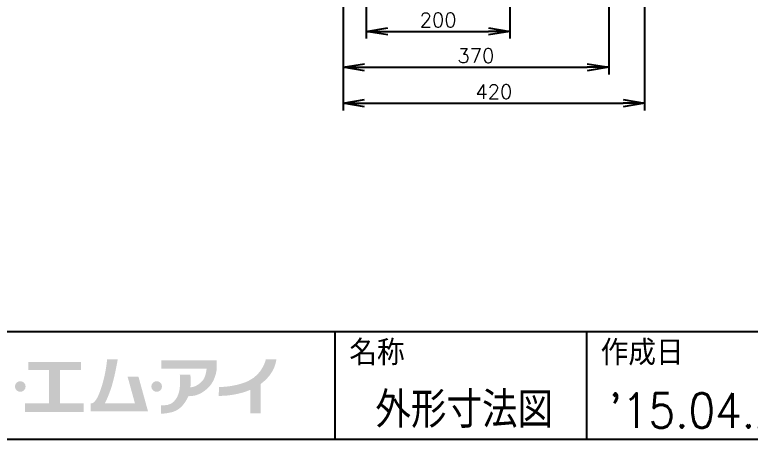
# Model space of a CAD drawing. Extents: x 230 to 4050, y 0 to 2754.
# Drawn here: x 984 to 2008, y 0 to 591 of the extents above; entities that cross this region are included whole.
import ezdxf
from ezdxf.enums import TextEntityAlignment as Align

# ---------------------------------------------------------------- set-up
doc = ezdxf.new("R2010")
doc.units = 0
doc.header["$LTSCALE"] = 2
doc.layers.get('0').update_dxf_attribs({"linetype": 'CONTINUOUS'})
doc.layers.get('DEFPOINTS').update_dxf_attribs({"linetype": 'CONTINUOUS'})
doc.layers.add('SUNPOU', color=7, linetype='CONTINUOUS')
doc.layers.add('WAKU', color=7, linetype='CONTINUOUS')
doc.styles.get("Standard").update_dxf_attribs({"font": 'romans.shx', "bigfont": 'extfont.shx'})
doc.dimstyles.get("Standard").update_dxf_attribs({"dimscale": 10, "dimtxt": 2, "dimasz": 3, "dimexe": 1, "dimexo": 1, "dimgap": 0.6, "dimtad": 3, "dimdec": 0, "dimzin": 0, "dimdsep": 46, "dimtxsty": 'STANDARD', "dimblk1": 'OPEN', "dimblk2": 'OPEN', "dimsah": 1, "dimcen": 1.5, "dimadec": 0, "dimazin": 0, "dimtfac": 1, "dimtdec": 0, "dimtmove": 0, "dimatfit": 0, "dimldrblk": 'DOTSMALL', "dimfxl": 1, "dimtvp": 1, "dimtolj": 1, "dimtzin": 0, "dimarcsym": 0})

# ---------------------------------------------------------------- blocks, each defined once
blk = doc.blocks.new('_OPEN')
at = {"color": 0, "linetype": 'ByBlock'}
for p, q in [((-1, 0.167), (0, 0)), ((0, 0), (-1, -0.167)), ((0, 0), (-1, 0))]:
    blk.add_line(p, q, dxfattribs=at)
blk = doc.blocks.new('*D9')
at = {"layer": 'DEFPOINTS', "color": 0}
for p in [(1861.1, 1598.1), (1441.3, 1014.2), (1861.1, 468)]:
    blk.add_point(p, dxfattribs=at)
at = {"layer": 'SUNPOU', "color": 0, "linetype": 'ByBlock', "lineweight": -2}
for p, q in [((1861.1, 1588.1), (1861.1, 458)), ((1441.3, 1004.2), (1441.3, 458)), ((1471.3, 468), (1831.1, 468))]:
    blk.add_line(p, q, dxfattribs=at)
at = {"layer": 'SUNPOU', "color": 0, "lineweight": -2, "xscale": 30, "yscale": 30, "zscale": 30, "rotation": 180}
blk.add_blockref('_OPEN', (1441.3, 468), dxfattribs=at)
at = {"layer": 'SUNPOU', "color": 0, "lineweight": -2, "xscale": 30, "yscale": 30, "zscale": 30}
blk.add_blockref('_OPEN', (1861.1, 468), dxfattribs=at)
at = {"layer": 'SUNPOU', "color": 0, "insert": (1651.2, 484), "char_height": 20, "attachment_point": 5}
blk.add_mtext('\\A1;420', dxfattribs=at)
blk = doc.blocks.new('_DotSmall')
at = {"color": 0, "linetype": 'ByBlock', "const_width": 0.5}
blk.add_lwpolyline([(-0.0625, 0, 1), (0.0625, 0, 1)], format="xyb", close=True, dxfattribs=at)
blk = doc.blocks.new('*D16')
at = {"layer": 'DEFPOINTS', "color": 0}
for p in [(1473.6, 798.7), (1673.6, 798.7), (1673.6, 568)]:
    blk.add_point(p, dxfattribs=at)
at = {"layer": 'SUNPOU', "color": 0, "linetype": 'ByBlock', "lineweight": -2}
for p, q in [((1473.6, 788.7), (1473.6, 558)), ((1673.6, 788.7), (1673.6, 558)), ((1503.6, 568), (1643.6, 568))]:
    blk.add_line(p, q, dxfattribs=at)
at = {"layer": 'SUNPOU', "color": 0, "lineweight": -2, "xscale": 30, "yscale": 30, "zscale": 30, "rotation": 180}
blk.add_blockref('_OPEN', (1473.6, 568), dxfattribs=at)
at = {"layer": 'SUNPOU', "color": 0, "lineweight": -2, "xscale": 30, "yscale": 30, "zscale": 30}
blk.add_blockref('_OPEN', (1673.6, 568), dxfattribs=at)
at = {"layer": 'SUNPOU', "color": 0, "insert": (1573.6, 584), "char_height": 20, "attachment_point": 5}
blk.add_mtext('\\A1;200', dxfattribs=at)
blk = doc.blocks.new('*D21')
at = {"layer": 'DEFPOINTS', "color": 0}
for p in [(1811.3, 1075.4), (1441.3, 1014.2), (1811.3, 518)]:
    blk.add_point(p, dxfattribs=at)
at = {"layer": 'SUNPOU', "color": 0, "linetype": 'ByBlock', "lineweight": -2}
for p, q in [((1811.3, 1065.4), (1811.3, 508)), ((1441.3, 1004.2), (1441.3, 508)), ((1471.3, 518), (1781.3, 518))]:
    blk.add_line(p, q, dxfattribs=at)
at = {"layer": 'SUNPOU', "color": 0, "lineweight": -2, "xscale": 30, "yscale": 30, "zscale": 30, "rotation": 180}
blk.add_blockref('_OPEN', (1441.3, 518), dxfattribs=at)
at = {"layer": 'SUNPOU', "color": 0, "lineweight": -2, "xscale": 30, "yscale": 30, "zscale": 30}
blk.add_blockref('_OPEN', (1811.3, 518), dxfattribs=at)
at = {"layer": 'SUNPOU', "color": 0, "insert": (1626.3, 534), "char_height": 20, "attachment_point": 5}
blk.add_mtext('\\A1;370', dxfattribs=at)

msp = doc.modelspace()

# ---------------------------------------------------------------- hatches: boundary and pattern name
at = {"layer": 'WAKU'}
msp.add_hatch(color=1, dxfattribs=at).paths.add_polyline_path([(1047, 50), (1047, 96.3), (1076.5, 96.3), (1076.5, 107.8), (1003, 107.8), (1003, 96.3), (1031.8, 96.3), (1031.8, 50), (998.7, 50), (998.7, 38.1), (1080, 38.1), (1080, 50)])
h = msp.add_hatch(color=1, dxfattribs=at)
edge = h.paths.add_edge_path()
edge.add_spline(control_points=[(1156.4, 87.3), (1156.4, 87.3), (1141.3, 87.3), (1141.3, 87.3), (1141.3, 87.3), (1151.5, 50.2), (1151.5, 50.2), (1151.5, 50.2), (1109.8, 50.2), (1109.8, 50.2), (1111, 52.5), (1113.6, 58.1), (1117.2, 67.7), (1122.9, 83.4), (1127.6, 111.2), (1127.6, 111.2), (1127.6, 111.2), (1112.7, 111.2), (1112.7, 111.2), (1112.7, 111.2), (1111.7, 92.5), (1104.2, 70.2), (1099.1, 54.9), (1094.6, 51.1), (1092.2, 50.2), (1092.2, 50.2), (1089.9, 50.2), (1089.9, 50.2), (1089.9, 50.2), (1089.9, 38.7), (1089.9, 38.7), (1089.9, 38.7), (1154.7, 38.7), (1154.7, 38.7), (1154.7, 38.7), (1164.6, 38.7), (1164.6, 38.7), (1164.6, 38.7), (1169.8, 38.7), (1169.8, 38.7), (1169.8, 38.7), (1156.4, 87.3), (1156.4, 87.3)], knot_values=[0, 0, 0, 0, 1, 1, 1, 2, 2, 2, 3, 3, 3, 4, 4, 4, 5, 5, 5, 6, 6, 6, 7, 7, 7, 8, 8, 8, 9, 9, 9, 10, 10, 10, 11, 11, 11, 12, 12, 12, 13, 13, 13, 14, 14, 14, 14], degree=3, periodic=0)
h = msp.add_hatch(color=1, dxfattribs=at)
edge = h.paths.add_edge_path()
edge.add_spline(control_points=[(1265.5, 101.6), (1265.5, 101.6), (1265.5, 109.8), (1265.5, 109.8), (1265.5, 109.8), (1188.5, 109.8), (1188.5, 109.8), (1188.5, 109.8), (1188.5, 98.2), (1188.5, 98.2), (1188.5, 98.2), (1251.3, 98.2), (1251.3, 98.2), (1251, 95.1), (1249.9, 85.4), (1244.5, 80.3), (1238, 74.2), (1233.2, 72.5), (1228.8, 72.5), (1228.8, 72.5), (1228.8, 72.5), (1228.8, 72.5), (1229.7, 81.5), (1228.7, 89.9), (1228.7, 89.9), (1228.7, 89.9), (1213.9, 89.9), (1213.9, 89.9), (1213.9, 89.9), (1214.9, 87.4), (1214.2, 74.5), (1213.5, 60.6), (1207.4, 52.9), (1202, 49.7), (1196.6, 46.5), (1187.6, 47.4), (1187.6, 47.4), (1187.6, 47.4), (1187.6, 35.7), (1187.6, 35.7), (1187.6, 35.7), (1192.3, 35.2), (1202.4, 37.6), (1211.4, 39.6), (1219.2, 46.4), (1224.9, 57.7), (1225.1, 58), (1225.6, 59.7), (1225.7, 60), (1232.7, 60.1), (1240.7, 60.6), (1252, 70.3), (1260.9, 77.9), (1264.3, 89.7), (1265.2, 96.1), (1265.2, 96.1), (1265.5, 101.6), (1265.5, 101.6)], knot_values=[0, 0, 0, 0, 1, 1, 1, 2, 2, 2, 3, 3, 3, 4, 4, 4, 5, 5, 5, 6, 6, 6, 7, 7, 7, 8, 8, 8, 9, 9, 9, 10, 10, 10, 11, 11, 11, 12, 12, 12, 13, 13, 13, 14, 14, 14, 15, 15, 15, 16, 16, 16, 17, 17, 17, 18, 18, 18, 19, 19, 19, 19], degree=3, periodic=0)
h = msp.add_hatch(color=1, dxfattribs=at)
edge = h.paths.add_edge_path()
edge.add_spline(control_points=[(1348.5, 111.4), (1348.5, 111.4), (1333.8, 111.4), (1333.8, 111.4), (1333.8, 111.1), (1329.6, 91), (1309.8, 81.4), (1302.4, 77.9), (1295.8, 76.3), (1290.2, 75.1), (1277.9, 72.5), (1268.8, 72.9), (1268.7, 72.9), (1268.7, 72.9), (1268.1, 60.5), (1268.1, 60.5), (1268.5, 60.5), (1278.8, 60), (1292.8, 62.9), (1298.3, 64.1), (1304.8, 65.7), (1312.2, 68.9), (1312.2, 68.9), (1312.2, 36.1), (1312.2, 36.1), (1312.2, 36.1), (1326.7, 36.1), (1326.7, 36.1), (1326.7, 36.1), (1326.7, 77), (1326.7, 77), (1347.1, 91.6), (1348.2, 110.4), (1348.5, 111.4)], knot_values=[0, 0, 0, 0, 1, 1, 1, 2, 2, 2, 3, 3, 3, 4, 4, 4, 5, 5, 5, 6, 6, 6, 7, 7, 7, 8, 8, 8, 9, 9, 9, 10, 10, 10, 11, 11, 11, 11], degree=3, periodic=0)
h = msp.add_hatch(color=1, dxfattribs=at)
edge = h.paths.add_edge_path()
edge.add_spline(control_points=[(999.3, 73.5), (999.3, 69.4), (996, 66.1), (991.9, 66.1), (987.8, 66.1), (984.5, 69.4), (984.5, 73.5), (984.5, 77.6), (987.8, 80.9), (991.9, 80.9), (996, 80.9), (999.3, 77.6), (999.3, 73.5)], knot_values=[0, 0, 0, 0, 1, 1, 1, 2, 2, 2, 3, 3, 3, 4, 4, 4, 4], degree=3, periodic=0)
h = msp.add_hatch(color=1, dxfattribs=at)
edge = h.paths.add_edge_path()
edge.add_spline(control_points=[(1189.2, 73.5), (1189.2, 69.4), (1185.9, 66.1), (1181.8, 66.1), (1177.7, 66.1), (1174.4, 69.4), (1174.4, 73.5), (1174.4, 77.6), (1177.7, 80.9), (1181.8, 80.9), (1185.9, 80.9), (1189.2, 77.6), (1189.2, 73.5)], knot_values=[0, 0, 0, 0, 1, 1, 1, 2, 2, 2, 3, 3, 3, 4, 4, 4, 4], degree=3, periodic=0)

# ---------------------------------------------------------------- linework, layer by layer
at = {"layer": 'WAKU', "color": 6}
for p, q in [((230, 150), (4050, 150)), ((230, 0), (4050, 0))]:
    msp.add_line(p, q, dxfattribs=at)
at = {"layer": 'WAKU', "color": 7}
for p, q in [((1430, 150), (1430, 0)), ((1780, 150), (1780, 0))]:
    msp.add_line(p, q, dxfattribs=at)

# ---------------------------------------------------------------- texts
at = {"layer": 'WAKU'}
for s, p in [('名称', (1450, 103.1)), ('作成日', (1800, 103.1))]:
    msp.add_text(s, height=35, dxfattribs=at).set_placement(p)
at = {"layer": 'WAKU', "color": 1, "width": 0.9}
for s, height, p in [('外形寸法図', 50, (1610, 16)), ("'15.04.23", 48, (1950, 16))]:
    msp.add_text(s, height=height, dxfattribs=at).set_placement(p, align=Align.CENTER)

# ---------------------------------------------------------------- dimensions: what is measured, and where the dimension line sits
at = {"layer": 'SUNPOU'}
dim = msp.add_linear_dim(base=(1861.1, 468), p1=(1441.3, 1014.2), p2=(1861.1, 1598.1), dimstyle='STANDARD', override={"dimtmove": 0, "dimarcsym": 1}, dxfattribs=at)
dim.commit()
dim.dimension.update_dxf_attribs({"geometry": '*D9', "text_midpoint": (1651.2, 468), "dimtype": 160})
for base, p1, p2, override, picture, middle in [((1811.3, 518), (1441.3, 1014.2), (1811.3, 1075.4), {"dimarcsym": 1}, '*D21', (1626.3, 534)), ((1673.6, 568), (1473.6, 798.7), (1673.6, 798.7), {"dimtmove": 0, "dimarcsym": 1}, '*D16', (1573.6, 584))]:
    dim = msp.add_linear_dim(base=base, p1=p1, p2=p2, dimstyle='STANDARD', override=override, dxfattribs=at)
    dim.commit()
    dim.dimension.update_dxf_attribs({"geometry": picture, "text_midpoint": middle})

doc.saveas('drawing.dxf')
